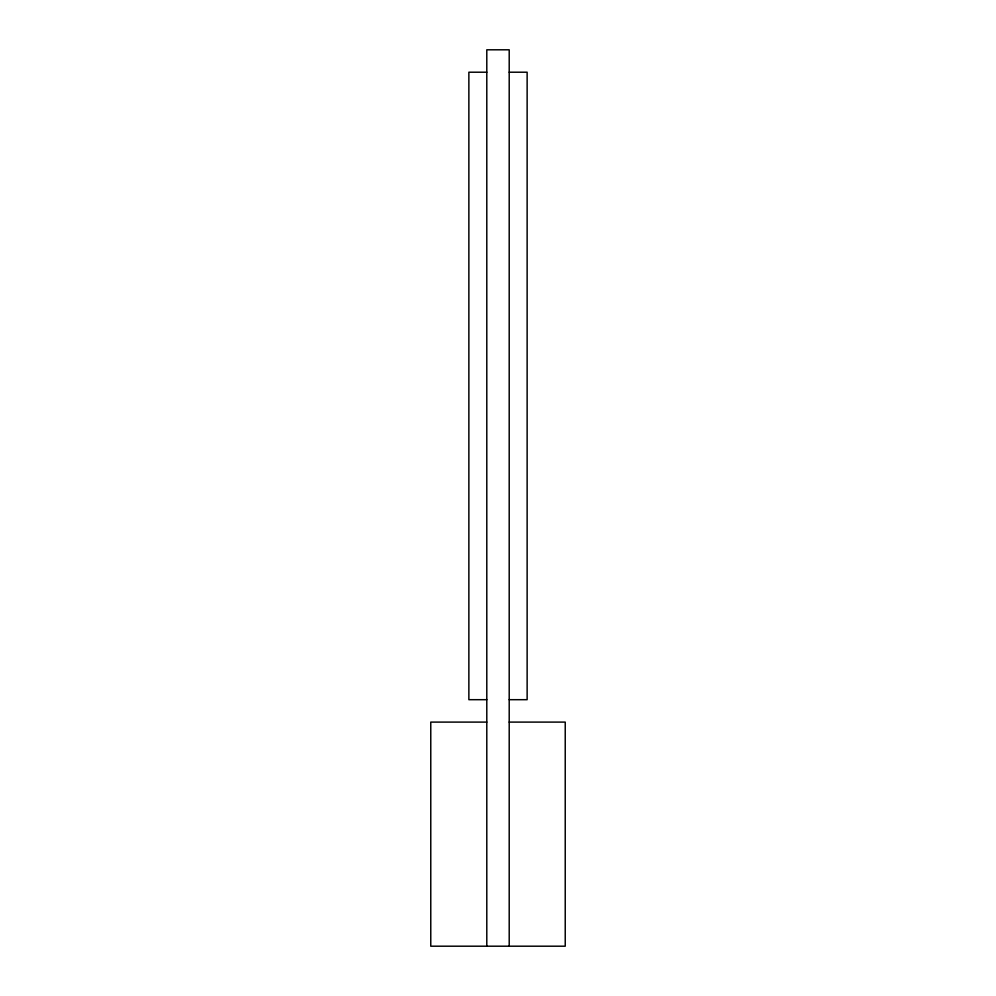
<?xml version="1.0" encoding="UTF-8"?>
<svg xmlns="http://www.w3.org/2000/svg" width="996" height="996" viewBox="0 0 996 996"><rect width="100%" height="100%" fill="white"/><g stroke="black" fill="none" stroke-linecap="round" stroke-linejoin="round"><path stroke-width="1.49" d="M486.795 72.21L468.867 72.21L468.867 699.69L486.795 699.69M509.205 72.21L527.133 72.21L527.133 699.69L509.205 699.69M486.795 722.1L430.77 722.1L430.77 946.2L565.23 946.2L565.23 722.1L509.205 722.1M509.205 946.2L509.205 49.8L486.795 49.8L486.795 946.2"/></g></svg>
